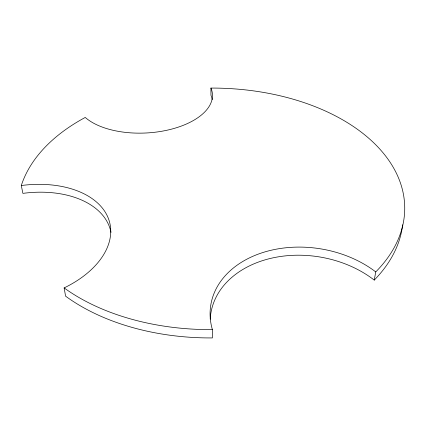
<?xml version="1.0" encoding="UTF-8"?>
<svg xmlns="http://www.w3.org/2000/svg" width="426" height="426" viewBox="0 0 426 426"><rect width="100%" height="100%" fill="white"/><g stroke="black" fill="none" stroke-linecap="round" stroke-linejoin="round"><path stroke-width="0.64" d="M210.215 319.186A98.15 73.091 9.3 0 1 270.537 258.401A98.15 73.091 9.3 0 1 374.252 280.095L375.748 271.905A193.628 120.766 -0.3 0 0 380.205 149.515A193.628 120.766 -0.3 0 0 210.929 88.076A68.027 34.959 -3 0 1 168.643 129.855A68.027 34.959 -3 0 1 85.253 117.443A193.628 120.766 -0.3 0 0 21.3 185.518L22.887 193.372A90.094 56.94 -12.7 0 1 110.994 232.372M21.3 185.518A90.903 56.733 -12.4 0 1 107.97 217.43A90.903 56.733 -12.4 0 1 64.129 287.912L65.583 296.161A191.988 121.33 -0.3 0 0 212.409 337.925L212.372 329.607A99.141 72.984 9.1 0 1 259.769 253.571A99.141 72.984 9.1 0 1 375.748 271.905M210.929 88.076L210.961 95.27A67.553 35.23 -3 0 1 212.249 99.636M402.623 224.816A191.988 121.33 -0.3 0 1 374.252 280.095M212.372 329.607A193.628 120.766 -0.3 0 1 64.129 287.912"/></g></svg>
